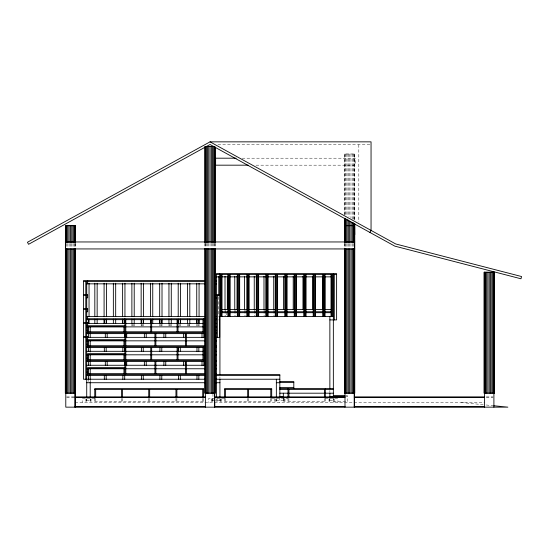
<?xml version="1.0" encoding="UTF-8"?>
<svg xmlns="http://www.w3.org/2000/svg" width="549" height="549" viewBox="0 0 549 549"><rect width="100%" height="100%" fill="white"/><g stroke="black" fill="none" stroke-linecap="round" stroke-linejoin="round"><path stroke-width="0.41" stroke-dasharray="2.75 2.06" d="M217.96 144.764L370.191 144.764M242.171 158.194L355.23 158.194L355.23 165.174L255.017 165.174M218.529 319.902L219.929 319.902M345.671 395.52L347.318 395.52L347.318 402.499M345.671 396.453L347.318 396.453M66.628 396.92L74.239 396.92M486.284 396.92L493.057 396.92M66.628 397.38L74.239 397.38M486.284 397.38L493.057 397.38M94.751 398.78L82.185 398.78L82.185 402.499M224.582 398.78L208.291 398.78L208.291 402.499M271.7 398.78L287.985 398.78M325.331 398.78L337.896 398.78L337.896 402.499M86.605 400.64L90.331 400.64M212.717 400.64L220.163 400.64M276.12 400.64L283.565 400.64M329.75 400.64L333.469 400.64M94.751 401.573L203.638 401.573M224.582 401.573L271.7 401.573M287.985 401.573L325.331 401.573M333.353 401.573L347.318 401.573M75.089 402.499L484.595 402.499M461.325 402.499L483.765 404.743M486.256 404.997L492.906 405.656M358.82 144.764L358.82 221.961M354.764 219.991L354.764 153.967L344.525 153.967L344.525 214.844M354.585 153.967L354.585 219.991M354.078 153.967L354.078 219.991M353.261 153.967L353.261 219.133M353.261 243.619L353.261 247.894M352.204 153.967L352.204 219.133M352.204 243.619L352.204 247.894M350.969 153.967L350.969 218.276M350.969 243.619L350.969 247.894M349.644 153.967L349.644 216.56M349.644 243.619L349.644 247.894M348.32 153.967L348.32 216.56M348.32 243.619L348.32 247.894M347.085 153.967L347.085 215.702M347.085 243.619L347.085 247.894M346.021 153.967L346.021 215.702M346.021 243.619L346.021 247.894M345.211 153.967L345.211 214.844M345.211 243.619L345.211 247.894M344.697 153.967L344.697 214.844M344.697 243.619L344.697 247.894M344.525 243.255L344.525 247.537M334.169 398.78L334.169 402.499M333.469 398.78L333.469 402.499M333.353 397.304L333.353 402.499M329.867 390.442L329.867 392.144M329.867 397.476L329.867 400.64M329.75 398.78L329.75 402.499M329.05 398.78L329.05 402.499M325.331 398.348L325.331 402.499M324.397 398.348L324.397 401.573M288.918 398.348L288.918 401.573M287.985 398.348L287.985 402.499M284.958 398.78L284.958 402.499M284.258 398.78L284.258 402.499M283.565 398.78L283.565 402.499M283.332 397.476L283.332 400.64M279.839 397.476L279.839 402.499M276.353 398.931L276.353 400.64M276.12 398.78L276.12 402.499M275.42 398.78L275.42 402.499M274.72 398.78L274.72 402.499M274.431 310.432L274.431 315.558M273.731 310.432L273.731 315.558M271.7 398.348L271.7 402.499M270.767 398.348L270.767 401.573M264.687 310.432L264.687 315.558M263.987 310.432L263.987 315.558M254.942 310.432L254.942 315.558M254.249 310.432L254.249 315.558M248.608 398.348L248.608 401.573M247.674 398.348L247.674 401.573M245.204 310.432L245.204 315.558M244.504 310.432L244.504 315.558M235.459 310.432L235.459 315.558M234.759 310.432L234.759 315.558M226.648 312.141L226.648 315.558M225.714 310.432L225.714 315.558M225.509 398.348L225.509 401.573M225.015 310.432L225.015 315.558M224.582 398.348L224.582 402.499M221.556 398.78L221.556 402.499M220.856 398.78L220.856 402.499M220.163 398.78L220.163 402.499M219.929 376.84L219.929 378.542M219.929 398.931L219.929 400.64M218.763 296.755L218.763 315.558M217.136 398.78L217.136 402.499M216.436 398.78L216.436 402.499M215.16 243.331L215.16 247.613M214.982 243.331L214.982 247.613M214.474 243.331L214.474 247.613M213.657 243.331L213.657 247.613M212.95 393.777L212.95 400.64M212.717 398.78L212.717 402.499M212.6 243.331L212.6 247.613M212.017 398.78L212.017 402.499M211.365 243.331L211.365 247.613M211.317 398.78L211.317 402.499M210.041 243.331L210.041 247.613M208.716 243.331L208.716 247.613M207.481 243.331L207.481 247.613M206.417 243.331L206.417 247.613M205.607 243.331L205.607 247.613M205.093 243.331L205.093 247.613M204.921 243.331L204.921 247.613M203.638 398.348L203.638 402.499M202.711 398.348L202.711 401.573M199.067 324.315L199.067 326.024M198.374 324.315L198.374 326.024M197.441 324.315L197.441 326.024M196.741 324.315L196.741 326.024M189.803 324.315L189.803 326.024M189.11 324.315L189.11 326.024M188.177 324.315L188.177 326.024M187.477 324.315L187.477 326.024M180.539 324.315L180.539 326.024M179.839 324.315L179.839 326.024M176.881 398.348L176.881 401.573M175.954 398.348L175.954 401.573M171.274 324.315L171.274 326.024M170.574 324.315L170.574 326.024M169.648 324.315L169.648 326.024M168.948 324.315L168.948 326.024M162.01 324.315L162.01 326.024M161.31 324.315L161.31 326.024M160.377 324.315L160.377 326.024M159.684 324.315L159.684 326.024M149.657 398.348L149.657 401.573M148.731 398.348L148.731 401.573M143.474 324.315L143.474 326.024M142.781 324.315L142.781 326.024M141.848 324.315L141.848 326.024M141.148 324.315L141.148 326.024M134.21 324.315L134.21 326.024M133.517 324.315L133.517 326.024M132.583 324.315L132.583 326.024M131.884 324.315L131.884 326.024M122.434 398.348L122.434 401.573M121.507 398.348L121.507 401.573M95.677 398.348L95.677 401.573M94.751 398.348L94.751 402.499M91.024 398.78L91.024 402.499M90.331 398.78L90.331 402.499M90.214 380.059L90.214 381.967M90.214 398.924L90.214 400.64M88.581 379.977L88.581 381.466M86.721 398.924L86.721 400.64M86.605 398.78L86.605 402.499M85.905 398.78L85.905 402.499M75.556 243.255L75.556 247.537M75.378 243.619L75.378 247.894M74.87 243.619L74.87 247.894M74.053 243.619L74.053 247.894M72.996 243.619L72.996 247.894M71.761 243.619L71.761 247.894M70.437 243.619L70.437 247.894M69.112 243.619L69.112 247.894M67.877 243.619L67.877 247.894M66.813 243.619L66.813 247.894"/><path stroke-width="0.82" d="M369.93 232.44L371.049 230.402L371.049 141.848L210.041 141.848L27.45 242.267L28.569 244.305L210.041 144.504L394.827 246.137L520.967 278.782L521.55 276.531L395.692 243.955L210.041 141.848M236.18 158.194L215.62 158.194L215.62 165.174L248.169 165.174M65.406 234.684L65.317 393.194L75.556 393.194L75.556 248.395M344.525 234.684L344.614 225.666L354.668 225.666L354.764 234.684M65.317 241.958L354.764 241.958M65.317 248.937L354.764 248.937M216.436 274.527L336.612 274.527M216.436 276.861L219.847 276.861M221.405 276.861L228.377 276.861M229.949 276.861L237.758 276.861M239.35 276.861L247.139 276.861M248.752 276.861L256.52 276.861M258.154 276.861L265.901 276.861M267.555 276.861L275.282 276.861M277.808 276.861L285.521 276.861M287.209 276.861L294.902 276.861M296.604 276.861L313.699 276.861M315.366 276.861L323.1 276.861M324.747 276.861L331.644 276.861M205.347 280.58L83.462 280.58L83.462 379.235L205.347 379.235M214.728 280.58L216.436 280.58M83.462 281.513L205.347 281.513M214.734 281.513L216.436 281.513M86.721 283.84L205.347 283.84M214.734 283.84L216.436 283.84M83.462 294.538L87.655 294.538L87.655 297.798L86.721 297.798M219.696 294.538L215.51 294.538L215.51 297.798L216.436 297.798M83.462 295.472L87.655 295.472M215.51 295.472L219.696 295.472M83.462 308.504L87.655 308.504L87.655 311.757L86.721 311.757M83.462 309.43L87.655 309.43M221.556 309.43L228.384 309.43M230.086 309.43L237.772 309.43M239.467 309.43L247.16 309.43M248.848 309.43L256.548 309.43M258.229 309.43L265.936 309.43M267.61 309.43L275.324 309.43M277.842 309.43L285.562 309.43M287.223 309.43L313.726 309.43M315.366 309.43L323.114 309.43M324.747 309.43L331.651 309.43M221.556 311.757L228.384 311.757M230.093 311.757L237.772 311.757M239.481 311.757L247.16 311.757M248.869 311.757L256.548 311.757M258.256 311.757L265.936 311.757M267.644 311.757L275.324 311.757M277.883 311.757L285.562 311.757M287.271 311.757L303.487 311.757M305.196 311.757L313.726 311.757M315.435 311.757L323.114 311.757M324.823 311.757L331.651 311.757M221.556 312.69L228.384 312.69M230.093 312.69L237.772 312.69M239.481 312.69L247.16 312.69M248.869 312.69L256.548 312.69M258.256 312.69L265.936 312.69M267.644 312.69L275.324 312.69M277.883 312.69L285.562 312.69M287.271 312.69L303.487 312.69M305.196 312.69L313.726 312.69M315.435 312.69L323.114 312.69M324.823 312.69L331.651 312.69M86.721 316.409L205.347 316.409M214.728 316.409L216.436 316.409M218.996 316.409L333.353 316.409M86.721 318.736L205.347 318.736M214.728 318.736L216.436 318.736M86.721 319.669L205.347 319.669M214.728 319.669L216.436 319.669M329.867 319.902L336.612 319.902L336.612 273.601L216.436 273.601L216.436 295.211M83.462 322.462L87.655 322.462L87.655 332.701M83.462 323.395L205.347 323.395M214.728 323.395L216.436 323.395M86.721 325.722L124.877 325.722M87.655 326.648L124.877 326.648M86.721 326.881L205.347 326.881M214.728 326.881L216.436 326.881M86.721 330.374L87.655 330.374M216.436 330.374L215.51 330.374L215.51 332.701M87.655 331.768L203.871 331.768M86.721 332.701L205.347 332.701M214.728 332.701L216.436 332.701M86.721 333.627L205.347 333.627M214.728 333.627L216.436 333.627M83.462 336.42L87.655 336.42L87.655 346.659M83.462 337.354L205.347 337.354M214.728 337.354L219.696 337.354L219.696 273.601M86.721 339.68L124.877 339.68M87.655 340.613L124.877 340.613M86.721 340.84L205.347 340.84M214.728 340.84L216.436 340.84M86.721 344.333L87.655 344.333M87.655 345.726L205.312 345.726M214.728 345.726L216.436 345.726M86.721 346.659L205.347 346.659M214.728 346.659L216.436 346.659M86.721 347.592L205.347 347.592M214.728 347.592L216.436 347.592M86.721 351.312L205.347 351.312M214.728 351.312L216.436 351.312M124.877 353.638L87.655 353.638L87.655 360.618M87.655 354.572L124.877 354.572M86.721 354.805L205.347 354.805M214.728 354.805L216.436 354.805M86.721 358.291L87.655 358.291M87.655 359.691L203.871 359.691M86.721 360.618L205.347 360.618M214.728 360.618L216.436 360.618M86.721 361.551L205.347 361.551M214.728 361.551L216.436 361.551M86.721 365.27L205.347 365.27M214.728 365.27L216.436 365.27M124.877 367.604L87.655 367.604L87.655 374.583M87.655 368.53L124.877 368.53M86.721 368.763L205.347 368.763M214.728 368.763L216.436 368.763M86.721 372.256L87.655 372.256M87.655 373.649L205.312 373.649M214.728 373.649L216.436 373.649M86.721 374.583L205.347 374.583M214.728 374.583L279.839 374.583L279.839 397.229M86.721 375.509L205.347 375.509M214.728 375.509L279.839 375.509M214.728 379.235L279.839 379.235M279.839 381.562L293.804 381.562L293.804 388.541M279.839 382.488L293.804 382.488M86.721 382.722L205.347 382.722M214.728 382.722L219.929 382.722M276.353 382.722L279.839 382.722M279.839 387.608L293.804 387.608M279.839 388.541L333.353 388.541M94.751 389.474L203.638 389.474M224.582 389.474L271.7 389.474M279.839 389.474L333.353 389.474M279.839 393.194L333.353 393.194M333.353 395.52L344.854 395.52M333.353 396.453L344.854 396.453M279.839 396.687L283.332 396.687L283.332 393.194M329.867 396.687L333.353 396.687L333.353 273.601M75.089 396.92L205.388 396.92M214.693 396.92L344.992 396.92M354.297 396.92L484.595 396.92M75.089 397.38L205.388 397.38M214.693 397.38L344.992 397.38M354.297 397.38L484.595 397.38M75.089 406.692L205.388 406.692M214.693 406.692L344.992 406.692M354.297 406.692L484.595 406.692M493.736 405.745L507.859 407.152L65.784 407.152L65.784 393.194M494.189 272.201L494.189 393.194M493.901 393.194L493.901 407.152M493.681 272.201L493.681 393.194M492.865 272.201L492.865 393.194M491.808 272.201L491.808 393.194M490.573 272.201L490.573 393.194M489.248 272.201L489.248 393.194M487.924 272.201L487.924 393.194M486.689 272.201L486.689 393.194M485.625 272.201L485.625 393.194M484.815 272.201L484.815 393.194M484.595 393.194L484.595 407.152M484.3 272.201L484.3 393.194M354.764 223.422L354.764 393.194L344.525 393.194L344.525 248.285M354.585 223.422L354.585 393.194M354.078 223.422L354.078 242.761M354.078 248.745L354.078 393.194M353.261 222.565L353.261 242.761M353.261 248.745L353.261 393.194M352.204 222.565L352.204 242.761M352.204 248.745L352.204 393.194M350.969 221.707L350.969 242.761M350.969 248.745L350.969 393.194M349.644 220.849L349.644 242.761M349.644 248.745L349.644 393.194M348.32 219.991L348.32 242.761M348.32 248.745L348.32 393.194M347.085 219.133L347.085 242.761M347.085 248.745L347.085 393.194M346.021 219.133L346.021 242.761M346.021 248.745L346.021 393.194M345.211 218.276L345.211 242.761M345.211 248.745L345.211 393.194M344.992 393.194L344.992 407.152M344.697 218.276L344.697 242.761M344.697 248.285L344.697 393.194M344.525 218.276L344.525 242.397M334.286 274.527L334.286 319.902M332.66 274.527L332.66 316.409M331.726 274.527L331.726 316.409M331.026 274.527L331.026 316.409M329.867 316.409L329.867 388.74M329.867 392.988L329.867 397.243M325.331 388.541L325.331 397.538M325.035 274.527L325.035 316.409M324.775 276.243L324.775 309.574M324.335 274.527L324.335 316.409M324.397 389.474L324.397 397.538M323.402 274.527L323.402 316.409M322.709 274.527L322.709 316.409M322.448 276.243L322.448 309.574M315.545 274.527L315.545 316.409M314.852 274.527L314.852 316.409M313.918 274.527L313.918 316.409M313.218 274.527L313.218 316.409M312.704 276.243L312.704 309.574M306.061 274.527L306.061 316.409M305.361 274.527L305.361 316.409M304.434 274.527L304.434 316.409M303.734 274.527L303.734 316.409M302.966 276.243L302.966 309.574M296.577 274.527L296.577 316.409M295.877 274.527L295.877 316.409M294.95 274.527L294.95 316.409M294.25 274.527L294.25 316.409M293.221 276.243L293.221 309.574M288.918 389.474L288.918 397.538M287.985 388.541L287.985 397.538M287.093 274.527L287.093 316.409M286.393 274.527L286.393 316.409M285.459 274.527L285.459 316.409M284.766 274.527L284.766 316.409M283.476 276.243L283.476 309.574M277.602 274.527L277.602 316.409M276.909 274.527L276.909 316.409M276.353 379.235L276.353 397.229M275.975 274.527L275.975 316.409M275.275 274.527L275.275 316.409M273.731 276.243L273.731 309.574M271.7 397.538L271.7 388.541L224.582 388.541L224.582 397.538M270.767 389.474L270.767 397.538M268.118 274.527L268.118 316.409M267.418 274.527L267.418 316.409M266.491 274.527L266.491 316.409M265.791 274.527L265.791 316.409M263.987 276.243L263.987 309.574M258.634 274.527L258.634 316.409M257.934 274.527L257.934 316.409M257.001 274.527L257.001 316.409M256.575 276.243L256.575 309.574M256.308 274.527L256.308 316.409M254.249 276.243L254.249 309.574M249.143 274.527L249.143 316.409M248.608 389.474L248.608 397.538M248.45 274.527L248.45 316.409M247.674 389.474L247.674 397.538M247.517 274.527L247.517 316.409M246.817 274.527L246.817 316.409M244.504 276.243L244.504 309.574M239.659 274.527L239.659 316.409M238.959 274.527L238.959 316.409M238.033 274.527L238.033 316.409M237.333 274.527L237.333 316.409M237.086 276.243L237.086 309.574M234.759 276.243L234.759 309.574M230.175 274.527L230.175 316.409M229.475 274.527L229.475 316.409M228.549 274.527L228.549 316.409M227.849 274.527L227.849 316.409M227.341 276.243L227.341 309.574M225.509 389.474L225.509 397.538M225.015 276.243L225.015 309.574M222.022 274.527L222.022 316.409M221.322 274.527L221.322 316.409M220.396 274.527L220.396 316.409M219.929 316.409L219.929 374.294M219.929 379.235L219.929 397.243M218.763 276.243L218.763 295.046M217.37 295.472L217.37 337.354M216.436 295.472L216.436 397.229M215.51 333.627L215.51 345.726M215.51 361.551L215.51 373.649M215.16 147.413L215.16 242.473M215.16 248.471L215.16 393.194L204.921 393.194L204.921 248.471M214.982 146.562L214.982 242.473M214.982 248.471L214.982 393.194M214.474 242.473L214.474 146.562L205.607 146.562L205.607 242.473M214.474 248.471L214.474 393.194M213.657 146.562L213.657 242.473M213.657 248.471L213.657 393.194M212.6 146.562L212.6 242.473M212.6 248.471L212.6 393.194M211.365 146.562L211.365 242.473M211.365 248.471L211.365 393.194M210.041 146.562L210.041 242.473M210.041 248.471L210.041 393.194M208.716 146.562L208.716 242.473M208.716 248.471L208.716 393.194M207.481 146.562L207.481 242.473M207.481 248.471L207.481 393.194M206.417 146.562L206.417 242.473M206.417 248.471L206.417 393.194M205.607 248.471L205.607 393.194M205.388 393.194L205.388 407.152M205.093 146.562L205.093 242.473M205.093 248.471L205.093 393.194M204.921 146.562L204.921 242.473M203.871 318.736L203.871 332.701M203.871 333.627L203.871 337.354M203.871 346.659L203.871 360.618M203.871 361.551L203.871 365.27M203.638 397.538L203.638 388.541L94.751 388.541L94.751 397.538M202.945 319.669L202.945 331.768M202.945 347.592L202.945 359.691M202.711 389.474L202.711 397.538M202.011 333.627L202.011 337.354M202.011 361.551L202.011 365.27M199.067 283.222L199.067 316.608M199.067 319.175L199.067 323.457M198.834 319.669L198.834 323.395M198.834 347.592L198.834 351.312M198.834 375.509L198.834 379.235M196.974 319.669L196.974 323.395M196.974 347.592L196.974 351.312M196.974 375.509L196.974 379.235M196.741 283.222L196.741 316.608M196.741 319.175L196.741 323.457M189.803 283.222L189.803 316.608M189.803 319.175L189.803 323.457M187.477 283.222L187.477 316.608M187.477 319.175L187.477 323.457M186.386 333.627L186.386 345.726M186.386 361.551L186.386 373.649M185.452 333.627L185.452 345.726M185.452 361.551L185.452 373.649M185.281 333.627L185.281 337.354M185.281 361.551L185.281 365.27M183.414 333.627L183.414 337.354M183.414 361.551L183.414 365.27M180.539 283.222L180.539 316.608M180.539 319.175L180.539 323.457M180.305 319.669L180.305 323.395M180.305 347.592L180.305 351.312M180.305 375.509L180.305 379.235M178.446 319.669L178.446 323.395M178.446 347.592L178.446 351.312M178.446 375.509L178.446 379.235M178.212 283.222L178.212 316.608M178.212 319.175L178.212 323.457M178.006 319.669L178.006 331.768M178.006 347.592L178.006 359.691M177.08 319.669L177.08 331.768M177.08 347.592L177.08 359.691M176.881 389.474L176.881 397.538M175.954 389.474L175.954 397.538M171.274 283.222L171.274 316.608M171.274 319.175L171.274 323.457M168.948 283.222L168.948 316.608M168.948 319.175L168.948 323.457M165.75 333.627L165.75 337.354M165.75 361.551L165.75 365.27M163.89 333.627L163.89 337.354M163.89 361.551L163.89 365.27M162.01 283.222L162.01 316.608M162.01 319.175L162.01 323.457M161.777 319.669L161.777 323.395M161.777 347.592L161.777 351.312M161.777 375.509L161.777 379.235M159.917 319.669L159.917 323.395M159.917 347.592L159.917 351.312M159.917 375.509L159.917 379.235M159.684 283.222L159.684 316.608M159.684 319.175L159.684 323.457M155.868 333.627L155.868 345.726M155.868 361.551L155.868 373.649M154.935 333.627L154.935 345.726M154.935 361.551L154.935 373.649M152.746 283.222L152.746 316.608M152.746 319.175L152.746 323.457M151.675 319.669L151.675 331.768M151.675 347.592L151.675 359.691M150.749 319.669L150.749 331.768M150.749 347.592L150.749 359.691M150.419 283.222L150.419 316.608M150.419 319.175L150.419 323.457M149.657 389.474L149.657 397.538M148.731 389.474L148.731 397.538M146.226 333.627L146.226 337.354M146.226 361.551L146.226 365.27M144.366 333.627L144.366 337.354M144.366 361.551L144.366 365.27M143.474 283.222L143.474 316.608M143.474 319.175L143.474 323.457M143.248 319.669L143.248 323.395M143.248 347.592L143.248 351.312M143.248 375.509L143.248 379.235M141.381 319.669L141.381 323.395M141.381 347.592L141.381 351.312M141.381 375.509L141.381 379.235M141.148 283.222L141.148 316.608M141.148 319.175L141.148 323.457M134.21 283.222L134.21 316.608M134.21 319.175L134.21 323.457M131.884 283.222L131.884 316.608M131.884 319.175L131.884 323.457M126.702 333.627L126.702 337.354M126.702 361.551L126.702 365.27M125.81 319.669L125.81 331.768M125.81 333.627L125.81 345.726M125.81 347.592L125.81 359.691M125.81 361.551L125.81 373.649M124.946 283.222L124.946 316.608M124.877 318.736L124.877 374.583M124.843 333.627L124.843 337.354M124.843 361.551L124.843 365.27M124.712 319.669L124.712 323.395M124.712 347.592L124.712 351.312M124.712 375.509L124.712 379.235M123.95 326.648L123.95 331.768M123.95 340.613L123.95 345.726M123.95 354.572L123.95 359.691M123.95 368.53L123.95 373.649M122.852 319.669L122.852 323.395M122.852 347.592L122.852 351.312M122.852 375.509L122.852 379.235M122.619 283.222L122.619 316.608M122.619 319.175L122.619 323.457M122.434 389.474L122.434 397.538M121.507 389.474L121.507 397.538M115.681 283.222L115.681 316.608M115.681 319.175L115.681 323.457M113.355 283.222L113.355 316.608M113.355 319.175L113.355 323.457M107.179 333.627L107.179 337.354M107.179 361.551L107.179 365.27M106.417 283.222L106.417 316.608M106.417 319.175L106.417 323.457M106.183 319.669L106.183 323.395M106.183 347.592L106.183 351.312M106.183 375.509L106.183 379.235M105.319 333.627L105.319 337.354M105.319 361.551L105.319 365.27M104.324 319.669L104.324 323.395M104.324 347.592L104.324 351.312M104.324 375.509L104.324 379.235M104.09 283.222L104.09 316.608M104.09 319.175L104.09 323.457M97.152 283.222L97.152 316.608M97.152 319.175L97.152 323.457M95.677 389.474L95.677 397.538M94.826 283.222L94.826 316.608M94.826 319.175L94.826 323.457M90.214 326.881L90.214 332.028M90.214 333.744L90.214 337.175M90.214 340.606L90.214 351.95M90.214 354.325L90.214 359.897M90.214 361.551L90.214 365.27M90.214 368.386L90.214 379.668M90.214 381.967L90.214 397.284M89.048 283.222L89.048 316.608M89.048 319.175L89.048 323.457M88.581 319.669L88.581 323.395M88.581 326.648L88.581 331.768M88.581 333.627L88.581 337.354M88.581 340.613L88.581 345.726M88.581 347.592L88.581 351.312M88.581 354.572L88.581 359.691M88.581 361.551L88.581 365.27M88.581 368.53L88.581 373.649M88.581 375.509L88.581 379.235M87.655 280.58L87.655 283.84M87.655 316.409L87.655 318.736M86.721 281.513L86.721 295.211M86.721 295.472L86.721 309.149M86.721 309.43L86.721 322.826M86.721 323.395L86.721 337.065M86.721 337.354L86.721 397.284M85.788 281.513L85.788 295.184M85.788 295.472L85.788 309.149M85.788 309.43L85.788 322.249M85.788 323.395L85.788 337.065M85.788 337.354L85.788 379.235M75.556 242.397L75.46 225.666L65.406 225.666L65.489 393.194M75.378 225.666L75.378 242.761M75.378 248.745L75.378 393.194M74.87 225.666L74.87 242.761M74.87 248.745L74.87 393.194M74.053 225.666L74.053 242.761M74.053 248.745L74.053 393.194M72.996 225.666L72.996 242.761M72.996 248.745L72.996 393.194M71.761 225.666L71.761 242.761M71.761 248.745L71.761 393.194M70.437 225.666L70.437 242.761M70.437 248.745L70.437 393.194M69.112 225.666L69.112 242.761M69.112 248.745L69.112 393.194M67.877 225.666L67.877 242.761M67.877 248.745L67.877 393.194M66.813 225.666L66.813 242.761M66.813 248.745L66.813 393.194M66.004 225.666L66.004 242.761M66.004 248.745L66.004 393.194M75.089 393.194L75.089 407.152L75.089 393.194M214.693 393.194L214.693 407.152L214.693 393.194M354.297 393.194L354.297 407.152L354.297 393.194M494.368 272.201L484.129 272.201L484.129 393.194L494.368 393.194L494.368 272.201"/></g></svg>
